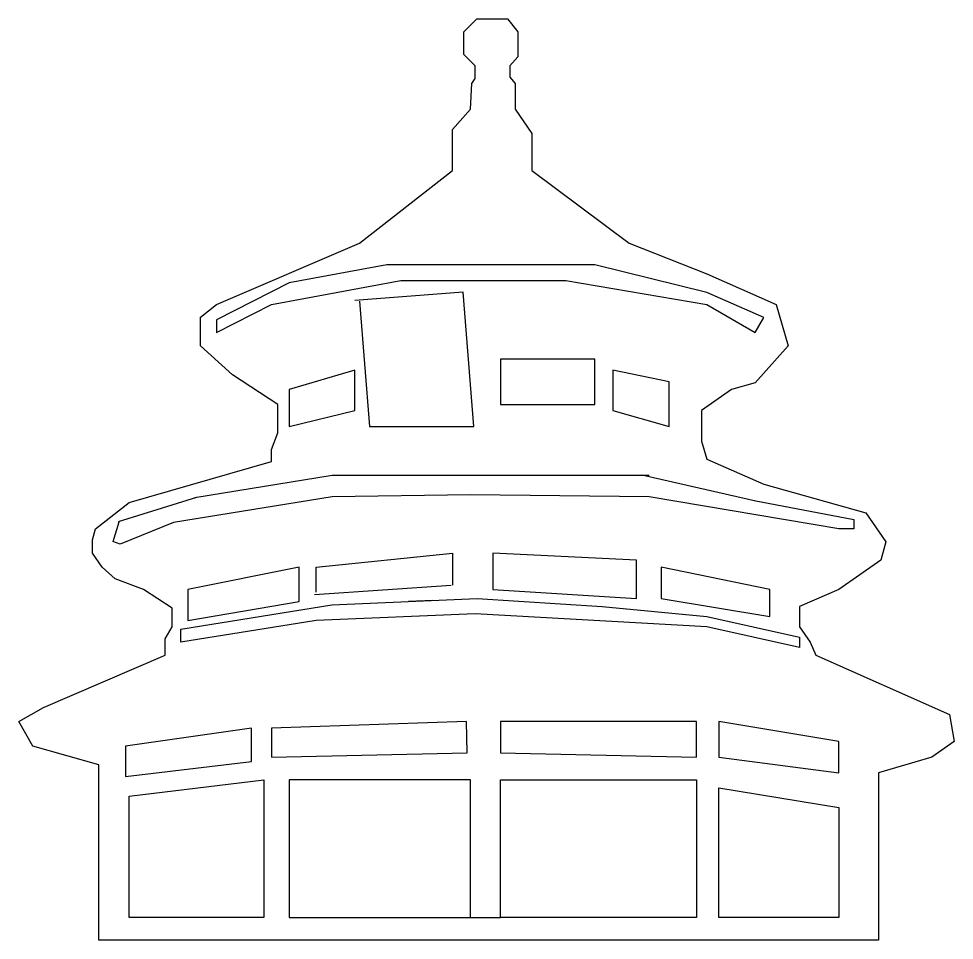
# Model space of a CAD drawing. Extents: x -73 to 20, y -113 to 55.
# Drawn here: x -71.3 to 13.8, y -28.7 to 55.1 of the extents above; entities that cross this region are included whole.
import ezdxf

# ---------------------------------------------------------------- set-up
doc = ezdxf.new("R2010")
doc.units = 0

msp = doc.modelspace()

# ---------------------------------------------------------------- linework, layer by layer
for p, q in [((-4.276389, 11.228536), (-14.641121, 13.58884)), ((-55.111657, 11.565343), (-62.217025, 9.342096)), ((-62.173451, 9.330295), (-62.715073, 7.517822)), ((-44.375334, 2.752), (-31.966716, 3.583575)), ((-33.630901, 2.198974), (-35.836221, 2.107376))]:
    msp.add_line(p, q)
for points in [[(-63.979813, -27.275051), (-63.979813, -12.725325), (-69.995565, -11.046511), (-71.264223, -8.795667), (-69.013379, -7.527009), (-57.9549, -2.777002), (-57.9549, -1.294049), (-57.320269, -0.198906), (-57.320269, 1.488684), (-59.92642, 3.197635), (-62.504612, 4.178441), (-63.664751, 5.219351), (-64.561951, 6.508729), (-64.561951, 7.704236), (-64.281496, 8.709199), (-61.215516, 11.101616), (-48.292901, 14.840316), (-48.292901, 15.915689), (-47.717116, 17.429223), (-47.717116, 20.018078), (-51.838434, 22.720582), (-54.754208, 25.336697), (-54.754208, 27.958208), (-53.296321, 29.095813), (-40.285939, 34.684232), (-31.827279, 41.284615), (-31.827279, 45.023885), (-30.194447, 46.843748), (-30.09238, 49.18447), (-29.791882, 49.642729), (-29.791882, 50.811183), (-30.821968, 51.841269), (-30.821968, 53.882232), (-29.624825, 55.079375), (-26.838651, 55.079375), (-25.904508, 53.882232), (-25.904508, 51.607244), (-26.618756, 50.811183), (-26.618756, 49.776684), (-26.156645, 49.18447), (-26.156645, 46.843748), (-24.634557, 44.656334), (-24.634557, 41.284615), (-15.786683, 34.684232), (-8.730575, 31.890023), (-2.416031, 29.095813), (-1.328465, 25.336697), (-4.328193, 21.993369), (-6.485152, 21.36933), (-9.19826, 19.481443), (-9.19826, 16.672456), (-8.730575, 15.05593), (-3.543035, 12.760424), (5.71187, 10.177659), (7.558097, 7.524422), (7.094735, 5.86404), (3.262808, 3.197635), (-0.310903, 1.6626), (-0.310903, -0.198906), (0.661773, -1.59675), (1.168732, -2.777002), (13.336619, -8.161338), (13.765167, -10.626141), (11.719842, -12.049359), (6.866791, -13.453417), (6.866791, -28.684953), (-63.979813, -28.684953), (-63.979813, -27.275051)], [(-53.296321, 26.564208), (-48.292901, 29.095813), (-36.539236, 31.272738), (-21.535784, 31.272738), (-8.730575, 29.095813), (-4.328193, 26.564208), (-3.543035, 27.929573), (-8.730575, 30.184275), (-18.902199, 32.709239), (-37.816126, 32.709239), (-46.689303, 31.065816), (-53.296321, 27.72283), (-53.296321, 26.564208)], [(-27.467837, 24.147463), (-27.467837, 20.018078), (-18.902199, 20.018078), (-18.902199, 24.147463), (-27.467837, 24.147463)], [(-46.689303, 21.36933), (-46.689303, 18.024027), (-40.720743, 19.481443), (-40.720743, 23.147525), (-46.689303, 21.36933)], [(-17.270802, 23.147525), (-17.270802, 19.481443), (-12.14612, 18.024027), (-12.14612, 22.08277), (-17.270802, 23.147525)], [(-28.168568, 6.508729), (-28.168568, 3.197635), (-15.113178, 2.389611), (-15.113178, 5.86404), (-28.168568, 6.508729)], [(-55.884112, 3.197635), (-55.884112, 0.39436), (-45.769531, 2.107376), (-45.769531, 5.219351), (-55.884112, 3.197635)], [(-12.877233, 5.219351), (-12.877233, 2.389611), (-2.992145, 0.73879), (-2.992145, 3.211893), (-12.877233, 5.219351)], [(-18.242201, 1.6626), (-8.730575, 0.73879), (-0.310903, -1.136602), (-0.310903, -2.074298), (-8.730575, -0.198906), (-29.791882, 0.992823), (-44.235898, 0.392891), (-56.543805, -1.59675), (-56.543805, -0.404402), (-42.793546, 1.818404), (-29.608125, 2.36606), (-18.242201, 1.6626)], [(-48.292901, -9.392026), (-48.292901, -12.049359), (-30.496907, -11.634549), (-30.563079, -8.795667), (-48.292901, -9.392026)], [(-27.467837, -8.795667), (-27.467837, -11.634549), (-9.667676, -12.049359), (-9.667676, -8.795667), (-27.467837, -8.795667)], [(-7.63724, -8.795667), (-7.63724, -12.049359), (3.262808, -13.453417), (3.262808, -10.626141), (-7.63724, -8.795667)], [(-61.560009, -11.046511), (-61.560009, -13.794016), (-50.098223, -12.420264), (-50.098223, -9.392026), (-61.560009, -11.046511)], [(-61.215516, -26.626983), (-61.215516, -15.594944), (-48.990465, -14.105957), (-48.990465, -26.626983), (-61.215516, -26.626983)], [(-7.63724, -26.626983), (-7.63724, -14.826804), (3.262808, -16.610162), (3.262808, -26.626983), (-7.63724, -26.626983)]]:
    msp.add_lwpolyline(points, close=True)
for points in [[(-40.285939, 29.394323), (-39.389226, 18.024027), (-29.906024, 18.024027), (-30.868748, 30.231352), (-40.720743, 29.454379)], [(-13.975342, 13.561968), (-42.780951, 13.561968), (-55.269782, 11.522151)], [(-4.416648, 11.297279), (4.62666, 9.574248), (4.62666, 8.709199), (3.262808, 8.709199), (-13.975342, 11.614065), (-30.194447, 11.791073), (-42.787738, 11.613589), (-57.20507, 9.282948), (-62.056632, 7.317453), (-62.701583, 7.566702)], [(-44.235067, 2.965321), (-44.235067, 5.21686), (-31.827279, 6.508729), (-31.828554, 3.582186)], [(-46.689303, -26.626983), (-30.194447, -26.626983), (-30.194447, -14.105957), (-46.689303, -14.105957), (-46.689303, -26.626983), (-27.467837, -26.626983), (-27.467837, -14.105957), (-9.667676, -14.105957), (-9.667676, -26.626983), (-27.467837, -26.626983)]]:
    msp.add_lwpolyline(points)

doc.saveas('drawing.dxf')
